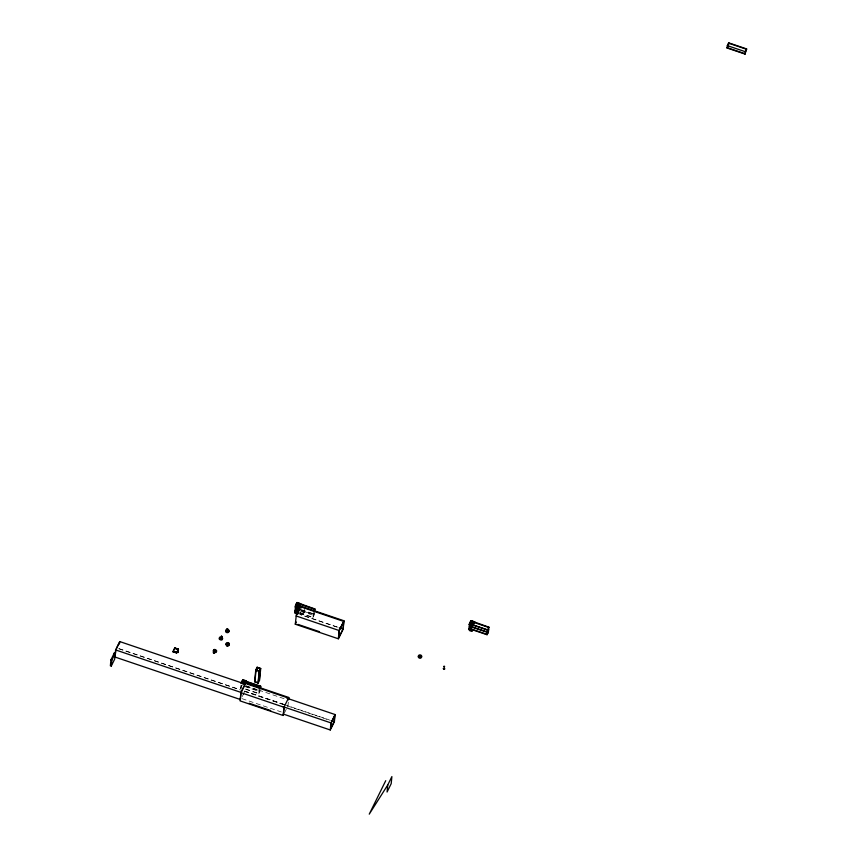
<?xml version="1.0" encoding="UTF-8"?>
<svg xmlns="http://www.w3.org/2000/svg" width="857" height="857" viewBox="0 0 857 857"><rect width="100%" height="100%" fill="white"/><g stroke="black" fill="none" stroke-linecap="round" stroke-linejoin="round"><path stroke-width="0.64" stroke-dasharray="4.29 3.21" d="M240.528 688.375L242.22 685.182M240.871 687.689L241.096 685.332M240.967 687.368L241.171 685.3M245.659 689.317L258.814 693.774L259.285 689.007M288.316 702.194L287.984 705.74L283.71 714.406M300.196 611.941L299.95 614.501L337.958 627.378M300.325 612.08L300.089 614.448L338.097 627.324M304.364 608.577L303.624 614.833L301.825 614.223L302.457 609.156M303.624 614.833L304.192 608.931M299.682 613.162L312.837 617.618L313.941 613.612M301.289 610.013L313.255 614.073L313.48 611.716M314.144 614.855L314.337 612.798M243.088 694.588L244.759 691.192M242.242 696.559L243.838 693.313M258.814 693.774L260.185 690.988M313.255 614.073L314.626 611.277M313.073 615.262L313.983 613.398M312.837 617.618L314.219 614.833L300.978 610.398M301.385 609.691L313.351 613.751M301.107 611.202L313.137 615.23M299.779 612.841L312.944 617.297M246.002 685.782L257.4 689.639M258.675 690.067L285.274 699.087M245.83 686.114L258.996 690.581M246.002 686.575L259.168 691.042M244.759 686.521L259.114 691.385M245.755 688.996L258.921 693.452M244.909 691.138L285.445 704.872M119.037 648.642L239.382 689.424M244.449 691.138L282.767 704.068M284.031 704.497L329.334 719.901M118.748 648.749L242.895 690.817M244.17 691.245L285.97 705.418M287.234 705.847L330.309 720.437M241.995 698.648L281.267 711.953M241.021 688.042L240.956 688.696A1.671 1.318 5.5 0 1 241.021 688.353A1.671 1.318 5.5 0 1 241.021 688.042"/><path stroke-width="1.29" d="M220.892 639.343L220.549 638.39M242.295 682.204L242.799 681.508M296.479 606.852L297.55 607.259M470.504 625.074L471.575 625.481M470.557 623.307L471.221 622.418M472.046 622.846C470.439 625.074 471.404 621.068 471.661 623.5M110.939 659.858L110.371 665.76L111.271 666.06L114.699 659.087L115.266 653.195L114.377 652.884L110.939 659.858L111.839 660.169L111.271 666.06M114.142 655.251L114.377 652.884M245.134 684.068L119.723 641.561L115.599 649.927L114.913 657.008L240.335 699.505M115.545 653.355L115.888 649.82M119.487 643.918L119.723 641.561M172.975 651.802L174.86 647.988L178.449 649.21L176.574 653.023L172.975 651.802L174.721 648.021L178.31 649.242L177.988 652.509L175.599 651.695M174.699 648.321L177.088 649.124L174.721 648.021M176.574 653.023L178.31 649.242M178.449 649.21L177.988 652.509M240.892 692.638L240.099 700.897L283.174 715.499L283.967 707.239L288.777 697.48L245.702 682.879L240.892 692.638L283.967 707.239M240.303 700.255L241.042 692.585L245.498 683.522M242.692 682.097L242.917 679.74L246.505 680.951L244.631 684.539M246.313 681.347L242.756 679.837M255.75 670.035L254.604 681.829L258.203 683.05L259.575 680.265L260.71 668.471L257.121 667.249L255.75 670.035L259.339 671.256L258.203 683.05M256.05 669.938L254.915 681.733L258.064 682.804L259.2 670.999L260.399 668.567L257.261 667.496L256.05 669.938L259.2 670.999M256.736 671.181L257.121 667.249M257.004 670.12L257.261 667.496M259.264 680.362L259.896 673.806M260.142 671.181L260.399 668.567M260.367 688.599L260.56 686.532L242.617 680.458L241.417 682.89M260.432 688.578L260.667 686.211L242.681 680.212M283.378 714.856L284.106 707.186M295.204 606.327L298.793 607.549L295.204 606.327L297.079 602.514L300.668 603.735L298.793 607.549M298.204 613.762L294.615 612.551L296.361 608.77M296.04 607.324L294.894 611.534L298.482 612.755M300.089 609.606L295.311 607.988L296.811 603.167M338.354 638.797L339.158 630.538L296.083 615.947L300.893 606.188L343.957 620.779L343.164 629.038L338.354 638.797L295.29 624.207L296.222 615.894M288.552 699.837L288.777 697.48M297.497 605.331C295.001 602.739 300.411 607.859 296.95 602.546L314.851 608.92L314.562 611.309M283.41 714.106L330.277 729.982L330.963 722.912L335.076 714.545L286.945 698.23M334.112 721.733L334.68 715.831L331.241 722.805L330.673 728.696L334.112 721.733L331.573 720.866M343.025 629.092L343.764 621.421L339.297 630.484L338.558 638.154L343.025 629.092L339.222 627.806M335.076 714.545L334.401 721.615L330.277 729.982M387.76 784.958L387.075 792.029L391.199 783.662L391.885 776.592L387.76 784.958L369.249 814.15L385.736 780.684M468.747 629.317L472.314 630.827L468.747 629.317L469.893 626.992M469.229 624.56L471.136 620.672L474.724 621.893L472.818 625.771L469.25 624.26L470.975 620.779L474.564 621.989L470.9 621.154M469.636 623.832L469.09 628.631L487.033 634.716L488.404 631.92L488.876 627.153L470.975 620.779M472.818 625.771L474.564 621.989M487.033 634.716L487.504 629.938L488.876 627.153M469.186 628.31L487.13 634.394L488.651 629.509M472.025 624.646L487.579 629.916L487.376 631.984L469.432 625.899L470.236 624.271M745.022 54.077L745.322 51.699L727.304 45.635L728.686 42.85L746.629 48.935L745.022 54.077L727.079 48.003L727.379 45.614M728.386 45.239L728.579 43.171L746.533 49.256L745.322 51.699M728.45 45.207L728.686 42.85M215.493 650.184L215.718 651.02M443.251 668.492L443.755 669.371M444.772 669.006L444.269 668.128M470.054 629.434L470.086 629.981M226.944 643.607L227.03 644.293M221.224 639.14L220.217 639.204M221.331 639.386L221.106 638.647M116.456 648.663L119.316 642.846M111.839 660.169L115.266 653.195M241.01 683.618L242.917 679.74M259.339 671.256L260.71 668.471M295.311 607.988L296.211 606.038M294.615 612.551L296.329 609.059M298.814 607.249L300.539 603.767M259.285 689.007L260.667 686.211M295.29 624.207L296.351 622.032M313.48 611.716L314.851 608.92M339.158 630.538L343.957 620.779M727.979 46.053L727.186 47.681L745.129 53.755M727.079 48.003L728 46.139M745.258 51.72L746.629 48.935M470.247 624.357L469.315 626.274L487.333 632.327M487.13 634.394L488.329 631.952M443.508 668.439L443.98 669.199L444.558 668.524M227.051 643.521L227.994 643.371M228.144 644.464L227.994 643.318M297.218 610.88L296.222 610.58M471.414 627.967L470.418 627.678M296.993 604.217L296.533 605.074M296.801 604.346L297.593 604.303M297.572 605.471L298.022 604.614M227.93 644.368C227.234 643.575 228.241 643.553 227.426 644.368M243.581 681.69C241.331 683.158 245.091 681.315 242.52 682.322M243.345 682.601L243.463 681.808M471.254 623.542L471.682 622.739L470.868 623.328M220.656 637.779L221.535 638.047M221.074 638.711L220.27 638.54L220.324 639.14M444.376 669.296L443.765 669.306M297.208 604.399L296.95 605.192M471.007 622.503L471.8 622.632M471.596 623.65L470.986 623.617M297.4 604.249L297.186 604.239A1.671 1.318 5.5 0 0 295.665 605.77A1.671 1.318 5.5 0 0 297.957 606.724A1.671 1.318 5.5 0 0 298.654 604.817M297.165 605.438L297.872 604.967L297.368 604.399M227.769 644.518L227.03 644.239M227.566 645.535L227.094 646.371L227.962 645.739M242.992 681.529L243.827 681.958M242.767 682.675L243.72 682.526L243.731 681.754M220.72 638.561C218.942 638.829 222.724 640.158 220.645 638.519M470.836 621.389L488.779 627.474M470.761 624.26L487.504 629.938M469.25 624.26L472.839 625.481M299.2 603.971L314.755 609.241M300.689 606.831L342.489 620.993M295.408 607.667L300.196 609.284M295.119 609.177L299.982 610.773M294.99 611.212L298.579 612.434M294.647 612.252L298.236 613.473M298.022 624.421L319.554 631.716M173.007 651.513L176.596 652.723M246.773 683.95L288.573 698.123M115.599 649.927L241.01 692.424M282.821 706.596L330.963 722.912M249.173 703.265L270.705 710.56M242.842 682.59L242.295 682.151M419.534 657.158L419.823 656.387L420.562 656.88M244.652 682.418A1.671 1.318 5.5 0 1 242.777 684.079M241.706 683.49A1.671 1.318 5.5 0 1 244.17 681.84M472.678 623.039A1.671 1.318 5.5 0 1 472.357 624.796A1.671 1.318 5.5 0 1 470.107 624.603A1.671 1.318 5.5 0 1 470.043 622.825M470.364 622.611A1.671 1.318 5.5 0 1 472.025 622.578M472.453 629.456A1.671 1.318 5.5 0 1 470.804 631.031A1.671 1.318 5.5 0 1 469.24 629.295M472.496 629.488A1.671 1.318 5.5 0 1 470.439 630.313A1.671 1.318 5.5 0 1 469.293 628.642M297.797 613.612A1.671 1.318 5.5 0 1 295.215 611.887M298.129 612.701A1.671 1.318 5.5 0 1 295.847 613.066A1.671 1.318 5.5 0 1 295.279 611.245M298 604.346A1.671 1.318 5.5 0 1 298.365 604.549M229.248 644.196A1.671 1.318 5.5 0 1 228.358 645.792A1.671 1.318 5.5 0 1 226.216 645.16A1.671 1.318 5.5 0 1 226.73 643.446M228.391 643.414A1.671 1.318 5.5 0 1 229.044 643.875M215.921 651.759A1.671 0.986 26.2 0 1 215.546 651.759M214.036 651.063A1.671 0.986 26.2 0 1 213.896 649.606A1.671 0.986 26.2 0 1 215.975 650.002A1.671 0.986 26.2 0 1 216.478 651.534M213.982 652.091A1.671 0.986 26.2 0 1 213.704 650.292A1.671 0.986 26.2 0 1 216.189 651.438A1.671 0.986 26.2 0 1 214.764 652.456M219.842 638.401A1.671 0.986 26.2 0 1 220.27 636.997A1.671 0.986 26.2 0 1 222.477 638.079A1.671 0.986 26.2 0 1 221.663 639.29M220.86 639.118A1.671 0.986 26.2 0 1 220.474 638.926M228.498 630.473A1.671 1.318 5.5 0 1 228.551 632.252A1.671 1.318 5.5 0 1 226.312 632.37A1.671 1.318 5.5 0 1 225.873 630.613M226.141 630.356A1.671 1.318 5.5 0 1 228.155 630.249M420.423 655.605A1.671 1.318 5.5 0 1 421.312 657.673A1.671 1.318 5.5 0 1 418.58 657.533A1.671 1.318 5.5 0 1 419.566 655.562M214.196 651.138L215.278 651.641L214.196 651.138M226.784 630.538L227.93 630.838L226.784 630.538M419.448 656.044L420.594 656.355L419.448 656.044M213.329 652.745L214.411 653.28L213.329 652.745M226.891 629.049C227.566 630.988 228.712 627.87 226.891 629.049M443.637 666.478C444.28 668.417 445.511 665.289 443.637 666.478M221.342 636.183L222.392 636.783L221.406 636.119M301.589 607.634L299.2 606.82L301.514 607.656M242.06 683.104A1.671 1.318 5.5 0 0 244.781 682.451A1.671 1.318 5.5 0 0 242.595 680.887A1.671 1.318 5.5 0 0 242.06 683.104M470.279 624.035A1.671 1.318 5.5 0 0 473 623.393A1.671 1.318 5.5 0 0 470.814 621.818A1.671 1.318 5.5 0 0 470.279 624.035M296.254 605.813A1.671 1.318 5.5 0 0 298.975 605.16A1.671 1.318 5.5 0 0 296.79 603.585A1.671 1.318 5.5 0 0 296.254 605.813M226.644 644.882A1.671 1.318 5.5 0 0 229.365 644.228A1.671 1.318 5.5 0 0 227.18 642.654A1.671 1.318 5.5 0 0 226.644 644.882M219.456 639.161A1.671 0.986 26.2 0 0 222.134 639.751A1.671 0.986 26.2 0 0 220.528 637.812A1.671 0.986 26.2 0 0 219.456 639.161M226.162 631.555A1.671 1.318 5.5 0 0 228.958 631.116A1.671 1.318 5.5 0 0 226.966 629.402A1.671 1.318 5.5 0 0 226.162 631.555M418.827 657.073A1.671 1.318 5.5 0 0 421.623 656.623A1.671 1.318 5.5 0 0 419.63 654.909A1.671 1.318 5.5 0 0 418.827 657.073"/></g></svg>
